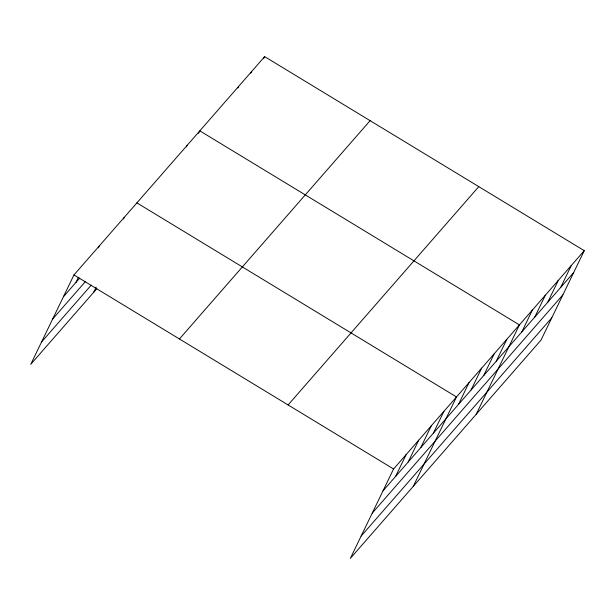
<?xml version="1.0" encoding="UTF-8"?>
<svg xmlns="http://www.w3.org/2000/svg" width="615" height="615" viewBox="0 0 615 615"><rect width="100%" height="100%" fill="white"/><g stroke="black" fill="none" stroke-linecap="round" stroke-linejoin="round"><path stroke-width="0.92" d="M584.25 250.674L393.569 468.984L350.358 558.374L541.039 340.064L584.25 250.674L264.642 56.626L73.961 274.936L30.75 364.326L96.824 288.681M75.976 282.4L78.413 277.35M98.323 247.799L99.13 246.115M123.492 218.978L124.299 217.303M93.672 292.286L96.163 287.144M186.414 146.939L187.229 145.255M198.591 133.37L199.814 130.849L519.421 324.897L476.202 414.295M237.897 87.999L238.712 86.315M250.866 73.154L251.673 71.471M263.827 58.31L264.642 56.626M395.583 476.448L406.154 454.577M408.168 462.042L418.738 440.163M420.752 447.635L431.323 425.757M433.337 433.221L443.907 411.35M413.28 486.334L456.491 396.944L136.891 202.889M458.506 404.409L469.076 382.53M471.09 390.002L481.668 368.124M483.674 375.588L494.252 353.717M496.259 361.182L506.837 339.311M521.812 331.931L532.382 310.052M534.781 317.086L545.351 295.208M547.742 302.242L558.32 280.363M560.711 287.397L571.281 265.519M63.391 296.807L79.75 278.072M52.621 319.085L85.339 281.624M41.52 342.04L91.228 285.129M179.434 338.973L370.115 120.663M288.097 404.947L478.777 186.637M382.999 490.855L573.672 272.553M372.229 513.141L562.902 294.831M361.128 536.096L551.809 317.786M73.961 274.936L393.569 468.984"/></g></svg>
